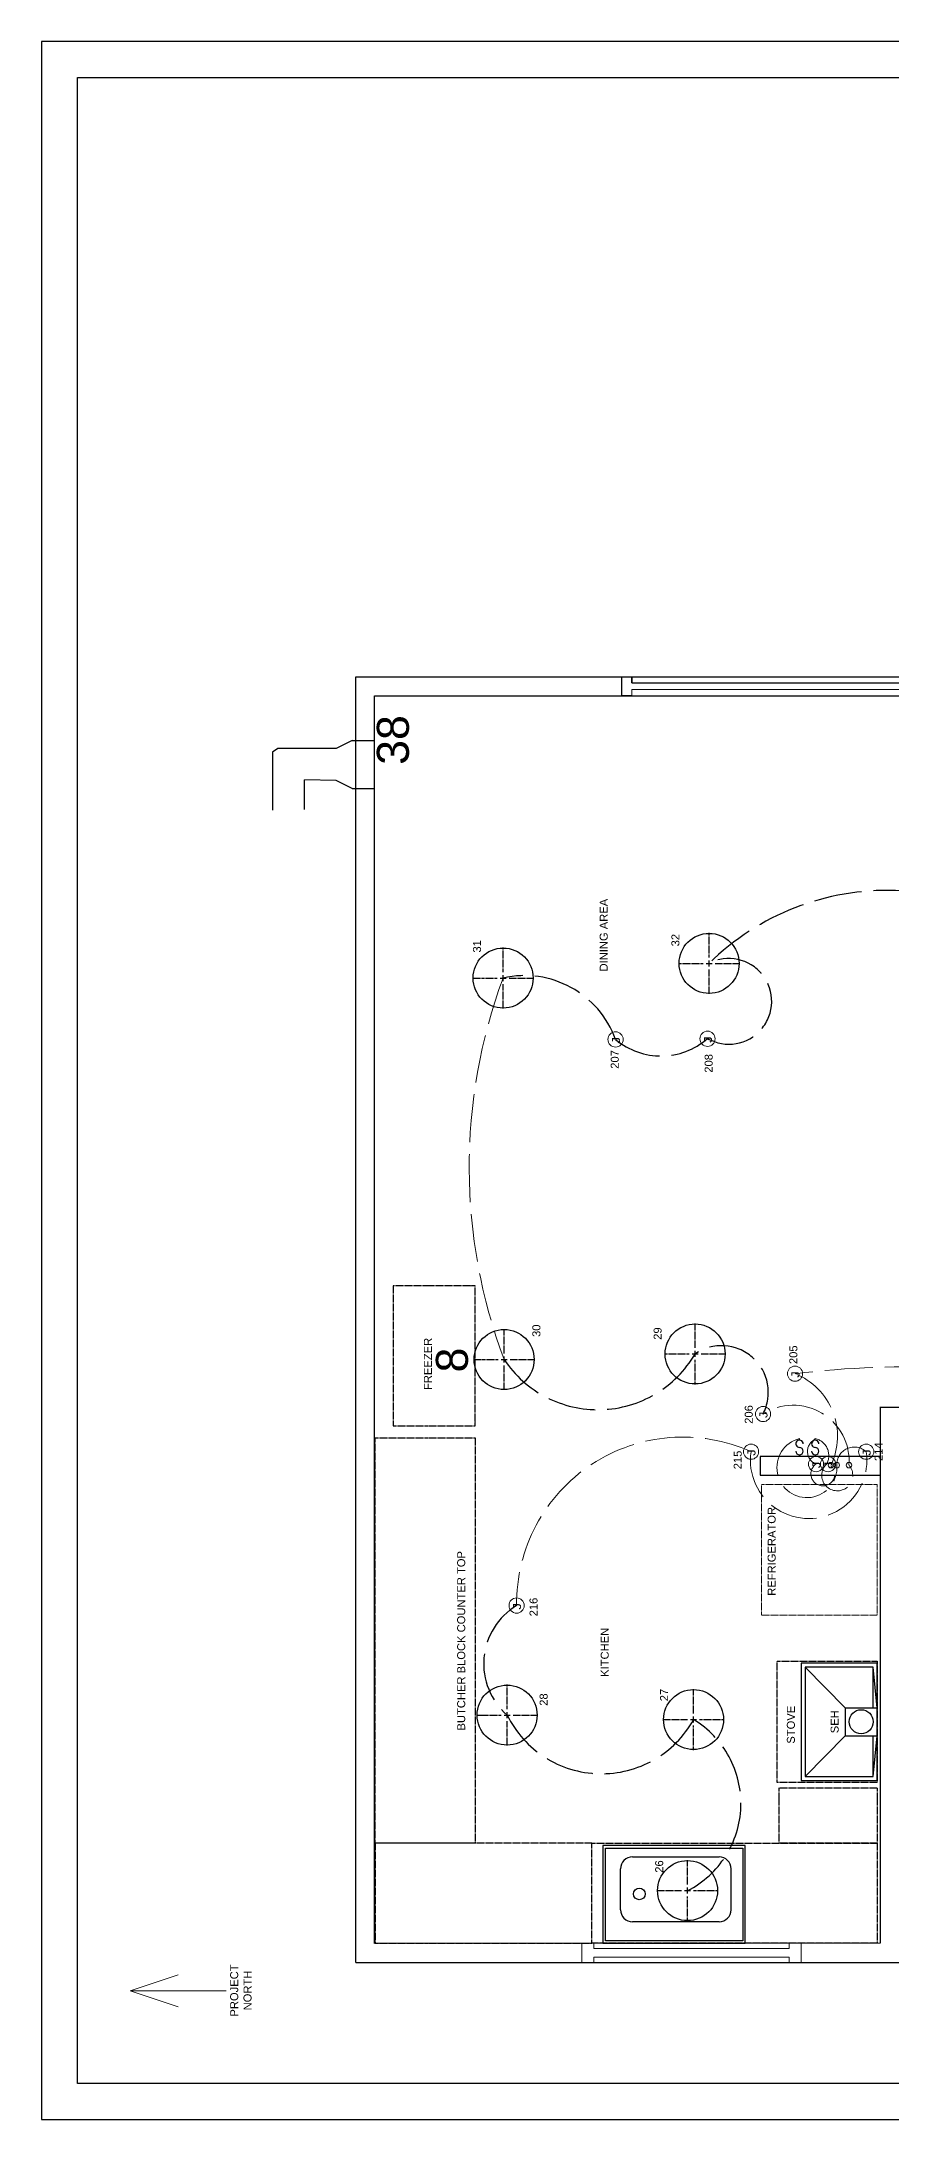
# Model space of a CAD drawing. Header units: inches. Extents: x 12 to 644, y -4 to 515.
# Drawn here: x 12 to 225, y -4 to 515 of the extents above; entities that cross this region are included whole.
import ezdxf

# ---------------------------------------------------------------- set-up
doc = ezdxf.new("R2010")
doc.units = ezdxf.units.IN
doc.header["$MEASUREMENT"] = 0
doc.linetypes.add('ACAD_ISO02W100', pattern=[15, 12, -3])
doc.linetypes.add('CENTER2', pattern=[1.125, 0.75, -0.125, 0.125, -0.125])
doc.layers.get('0').update_dxf_attribs({"color": 1, "lineweight": 9})
for name, color, linetype, lineweight in [('00-page-edge', 7, 'Continuous', 9), ('A201-Floorplan-2nd-floor', 7, 'Continuous', 9), ('A201-Text', 7, 'Continuous', 9), ('E301-Electrical-attic', 7, 'Continuous', 9)]:
    doc.layers.add(name, color=color, linetype=linetype, lineweight=lineweight)
doc.layers.get('0').off()
doc.styles.add('Reg', font='Courier New.ttf', dxfattribs={"height": 1})
doc.styles.get("Standard").update_dxf_attribs({"font": 'Arial.ttf', "height": 2})

# ---------------------------------------------------------------- blocks, each defined once
blk = doc.blocks.new('refrigerator')
at = {"layer": 'A201-Floorplan-2nd-floor', "linetype": 'CENTER2'}
blk.add_lwpolyline([(0, 0), (-32.625, 0), (-32.625, 28.925), (0, 28.925)], close=True, dxfattribs=at)
blk = doc.blocks.new('stove')
at = {"layer": 'A201-Floorplan-2nd-floor', "linetype": 'CENTER2', "lineweight": 30}
blk.add_lwpolyline([(-30.27, 25), (0, 25), (0, 0), (-30.27, 0)], close=True, dxfattribs=at)
blk = doc.blocks.new('L2-dining-room-window')
at = {"layer": 'A201-Floorplan-2nd-floor', "lineweight": 30}
for p, q in [((0, -2.5), (0, 0)), ((0, 0), (4.75, 0)), ((4.75, 0), (4.75, -2.5)), ((3.2, -2.5), (4.75, -2.5)), ((3.2, -2.5), (3.2, -92.5)), ((4.75, -2.5), (3.2, -2.5)), ((0, -92.5), (0, -95)), ((3.2, -92.5), (4.75, -92.5)), ((4.75, -92.5), (3.2, -92.5)), ((4.75, -95), (4.75, -92.5)), ((0, -95), (4.75, -95))]:
    blk.add_line(p, q, dxfattribs=at)
at = {"layer": 'A201-Floorplan-2nd-floor'}
blk.add_lwpolyline([(0, -92.5), (1.55, -92.5), (1.55, -2.5), (0, -2.5)], dxfattribs=at)
blk = doc.blocks.new('L2-furnace-register-38-and-duct')
at = {"layer": 'A201-Floorplan-2nd-floor', "lineweight": 30}
for p, q in [((9, 25.55), (-5.42, 25.55)), ((9.97, 24.2), (9, 25.55)), ((9.97, 9.59), (9.97, 24.2)), ((-5.27, 17.56), (2.09, 17.56)), ((1.97, 9.59), (2.09, 17.56)), ((0, 5.61), (1.97, 9.59)), ((0, 5.61), (0, 0)), ((11.95, 5.61), (9.97, 9.59)), ((11.95, 5.61), (11.95, 0))]:
    blk.add_line(p, q, dxfattribs=at)
blk = doc.blocks.new('L2-north-kitchen-butcher-block')
at = {"layer": 'A201-Floorplan-2nd-floor', "linetype": 'CENTER2', "lineweight": 30}
blk.add_lwpolyline([(0, -25), (-101.32, -25), (-101.32, 0), (0, 0)], close=True, dxfattribs=at)
blk = doc.blocks.new('L2-kitchen-NW-butcher-block')
at = {"layer": 'A201-Floorplan-2nd-floor', "linetype": 'CENTER2', "lineweight": 30}
blk.add_lwpolyline([(25, -54.19), (25, 0), (0, 0), (0, -54.19)], close=True, dxfattribs=at)
blk = doc.blocks.new('L2-kitchen-butcher-block-sink')
at = {"layer": 'A201-Floorplan-2nd-floor', "linetype": 'CENTER2', "lineweight": 30}
blk.add_lwpolyline([(0, 71.3625), (25, 71.3625), (25, 0), (0, 0)], close=True, dxfattribs=at)
blk = doc.blocks.new('L2-butcher-block-west-stove')
at = {"layer": 'A201-Floorplan-2nd-floor', "linetype": 'CENTER2', "lineweight": 30}
for p, q in [((13.69, 24.62), (0, 24.62)), ((0, 0), (0, 24.62)), ((13.69, 0), (13.69, 24.62)), ((13.69, 0), (0, 0))]:
    blk.add_line(p, q, dxfattribs=at)
blk = doc.blocks.new('smart-hood')
at = {"lineweight": 30}
for p, q in [((11.15625, 8), (11.15625, 0)), ((18.15625, 8), (11.15625, 8)), ((18.15625, 8), (18.15625, 0))]:
    blk.add_line(p, q, dxfattribs=at)
blk.add_lwpolyline([(0, 0), (29.3125, 0), (29.3125, 19), (0, 19)], close=True, dxfattribs=at)
blk.add_lwpolyline([(18.15625, 1), (28.3125, 1), (28.3125, 18), (1, 18), (1, 1), (11.15625, 1)], dxfattribs=at)
blk.add_circle((14.65625, 4), 3, dxfattribs=at)
blk = doc.blocks.new('L2-stove-exhaust-hood')
at = {"layer": 'A201-Floorplan-2nd-floor', "lineweight": 30}
for p, q in [((0, 8), (-10.15625, 18)), ((17.15625, 18), (7, 8)), ((-10.15625, 1), (0, 0)), ((7, 0), (17.15625, 1))]:
    blk.add_line(p, q, dxfattribs=at)
blk.add_blockref('smart-hood', (-11.15625, 0), dxfattribs=at)
blk = doc.blocks.new('L2-cabinet-holding-kitchen-sink')
at = {"layer": 'A201-Floorplan-2nd-floor', "lineweight": -3}
for points in [[(0, 0), (0, 35.56), (-24.42, 35.56), (-24.4, 0)], [(-23.77, 0.62), (-23.8, 34.94), (-0.63, 34.94), (-0.63, 0.62)]]:
    blk.add_lwpolyline(points, close=True, dxfattribs=at)
blk = doc.blocks.new('L2-kitchen-sink-and-drain')
at = {"layer": 'A201-Floorplan-2nd-floor', "lineweight": -3}
for p, q in [((-6.9375, -19.96875), (-6.9375, 1.71875)), ((-3.9375, 4.71875), (6.28125, 4.71875)), ((9.28125, 1.71875), (9.28125, -19.96875)), ((-3.9375, -22.96875), (6.28125, -22.96875))]:
    blk.add_line(p, q, dxfattribs=at)
blk.add_circle((0, 0), 1.45459, dxfattribs=at)
for centre, start, end in [((-3.9375, 1.71875), 90, 180), ((6.28125, 1.71875), 0, 90), ((-3.9375, -19.96875), 180, 270), ((6.28125, -19.96875), 270, 0)]:
    blk.add_arc(centre, 3, start, end, dxfattribs=at)
blk = doc.blocks.new('L3-attic-j-box-215')
at = {"layer": 'E301-Electrical-attic'}
blk.add_circle((0, 0), 1.9, dxfattribs=at)
at = {"layer": 'E301-Electrical-attic', "lineweight": 5, "style": 'Reg'}
blk.add_text('J', height=2, dxfattribs=at).set_placement((-1.25, -1.11))
blk = doc.blocks.new('*U372')
at = {"layer": 'E301-Electrical-attic', "color": 0, "linetype": 'CENTER2', "lineweight": -3, "transparency": 16777216}
for p, q in [((0, 1.5), (0, 7.62)), ((-7.62, 0), (-1.5, 0)), ((1.5, 0), (7.62, 0)), ((0, -7.62), (0, -1.5))]:
    blk.add_line(p, q, dxfattribs=at)
at = {"layer": 'E301-Electrical-attic', "color": 0, "linetype": 'Continuous', "lineweight": -3, "transparency": 16777216}
for p, q in [((-0.75, 0), (0.75, 0)), ((0, -0.75), (0, 0.75))]:
    blk.add_line(p, q, dxfattribs=at)
blk = doc.blocks.new('L2-led-26')
at = {"layer": 'E301-Electrical-attic', "lineweight": -3}
blk.add_circle((0, 0), 7.5, dxfattribs=at)
at = {"layer": 'E301-Electrical-attic', "linetype": 'CENTER2', "lineweight": -3, "rotation": 270}
blk.add_blockref('*U372', (0, 0), dxfattribs=at)
blk = doc.blocks.new('*U373')
at = {"layer": 'E301-Electrical-attic', "color": 0, "linetype": 'CENTER2', "lineweight": -3, "transparency": 16777216}
for p, q in [((0, 1.5), (0, 7.62)), ((-7.62, 0), (-1.5, 0)), ((1.5, 0), (7.62, 0)), ((0, -7.62), (0, -1.5))]:
    blk.add_line(p, q, dxfattribs=at)
at = {"layer": 'E301-Electrical-attic', "color": 0, "linetype": 'Continuous', "lineweight": -3, "transparency": 16777216}
for p, q in [((-0.75, 0), (0.75, 0)), ((0, -0.75), (0, 0.75))]:
    blk.add_line(p, q, dxfattribs=at)
blk = doc.blocks.new('L2-led-27')
at = {"layer": 'E301-Electrical-attic', "lineweight": -3}
blk.add_circle((0, 0), 7.5, dxfattribs=at)
at = {"layer": 'E301-Electrical-attic', "linetype": 'CENTER2', "lineweight": -3, "rotation": 270}
blk.add_blockref('*U373', (0, 0), dxfattribs=at)
blk = doc.blocks.new('*U375')
at = {"layer": 'E301-Electrical-attic', "color": 0, "linetype": 'CENTER2', "lineweight": -3, "transparency": 16777216}
for p, q in [((0, 1.5), (0, 7.62)), ((-7.62, 0), (-1.5, 0)), ((1.5, 0), (7.62, 0)), ((0, -7.62), (0, -1.5))]:
    blk.add_line(p, q, dxfattribs=at)
at = {"layer": 'E301-Electrical-attic', "color": 0, "linetype": 'Continuous', "lineweight": -3, "transparency": 16777216}
for p, q in [((-0.75, 0), (0.75, 0)), ((0, -0.75), (0, 0.75))]:
    blk.add_line(p, q, dxfattribs=at)
blk = doc.blocks.new('L2-led-28')
at = {"layer": 'E301-Electrical-attic', "lineweight": -3}
blk.add_circle((0, 0), 7.5, dxfattribs=at)
at = {"layer": 'E301-Electrical-attic', "linetype": 'CENTER2', "lineweight": -3, "rotation": 270}
blk.add_blockref('*U375', (0, 0), dxfattribs=at)
blk = doc.blocks.new('L2-44')
at = {"layer": 'E301-Electrical-attic'}
blk.add_circle((0, 0), 1.9, dxfattribs=at)
at = {"layer": 'E301-Electrical-attic', "lineweight": 5, "style": 'Reg'}
blk.add_text('J', height=2, dxfattribs=at).set_placement((-1.25, -1.11))
blk = doc.blocks.new('L2-46')
at = {"layer": 'E301-Electrical-attic', "lineweight": -3}
for p, q in [((0.41, 0), (0, 0)), ((4.08, 0), (4.49, 0))]:
    blk.add_line(p, q, dxfattribs=at)
for centre, start, end in [((1.32, 0), 90, 270), ((3.17, 0), 270, 180), ((1.34, 0), 270, 0)]:
    blk.add_arc(centre, 0.916, start, end, dxfattribs=at)
blk = doc.blocks.new('L2-43')
at = {"layer": 'E301-Electrical-attic'}
blk.add_circle((0, 0), 1.9, dxfattribs=at)
at = {"layer": 'E301-Electrical-attic', "lineweight": 5, "style": 'Reg'}
blk.add_text('J', height=2, dxfattribs=at).set_placement((-1.25, -1.11))
blk = doc.blocks.new('L2-45')
at = {"layer": 'E301-Electrical-attic', "lineweight": -3}
for p, q in [((0.41, 0), (0, 0)), ((4.08, 0), (4.49, 0))]:
    blk.add_line(p, q, dxfattribs=at)
for centre, start, end in [((1.32, 0), 90, 270), ((3.17, 0), 270, 180), ((1.34, 0), 270, 0)]:
    blk.add_arc(centre, 0.916, start, end, dxfattribs=at)
blk = doc.blocks.new('*U382')
at = {"layer": 'E301-Electrical-attic', "color": 0, "linetype": 'CENTER2', "lineweight": -3, "transparency": 16777216}
for p, q in [((0, 1.5), (0, 7.62)), ((-7.62, 0), (-1.5, 0)), ((1.5, 0), (7.62, 0)), ((0, -7.62), (0, -1.5))]:
    blk.add_line(p, q, dxfattribs=at)
at = {"layer": 'E301-Electrical-attic', "color": 0, "linetype": 'Continuous', "lineweight": -3, "transparency": 16777216}
for p, q in [((-0.75, 0), (0.75, 0)), ((0, -0.75), (0, 0.75))]:
    blk.add_line(p, q, dxfattribs=at)
blk = doc.blocks.new('L2-29')
at = {"layer": 'E301-Electrical-attic', "lineweight": -3}
blk.add_circle((0, 0), 7.5, dxfattribs=at)
at = {"layer": 'E301-Electrical-attic', "linetype": 'CENTER2', "lineweight": -3, "rotation": 270}
blk.add_blockref('*U382', (0, 0), dxfattribs=at)
blk = doc.blocks.new('*U384')
at = {"layer": 'E301-Electrical-attic', "color": 0, "linetype": 'CENTER2', "lineweight": -3, "transparency": 16777216}
for p, q in [((0, 1.5), (0, 7.62)), ((-7.62, 0), (-1.5, 0)), ((1.5, 0), (7.62, 0)), ((0, -7.62), (0, -1.5))]:
    blk.add_line(p, q, dxfattribs=at)
at = {"layer": 'E301-Electrical-attic', "color": 0, "linetype": 'Continuous', "lineweight": -3, "transparency": 16777216}
for p, q in [((-0.75, 0), (0.75, 0)), ((0, -0.75), (0, 0.75))]:
    blk.add_line(p, q, dxfattribs=at)
blk = doc.blocks.new('L2-30')
at = {"layer": 'E301-Electrical-attic', "lineweight": -3}
blk.add_circle((0, 0), 7.5, dxfattribs=at)
at = {"layer": 'E301-Electrical-attic', "linetype": 'CENTER2', "lineweight": -3, "rotation": 270}
blk.add_blockref('*U384', (0, 0), dxfattribs=at)
blk = doc.blocks.new('*U386')
at = {"layer": 'E301-Electrical-attic', "color": 0, "linetype": 'CENTER2', "lineweight": -3, "transparency": 16777216}
for p, q in [((0, 1.5), (0, 7.62)), ((-7.62, 0), (-1.5, 0)), ((1.5, 0), (7.62, 0)), ((0, -7.62), (0, -1.5))]:
    blk.add_line(p, q, dxfattribs=at)
at = {"layer": 'E301-Electrical-attic', "color": 0, "linetype": 'Continuous', "lineweight": -3, "transparency": 16777216}
for p, q in [((-0.75, 0), (0.75, 0)), ((0, -0.75), (0, 0.75))]:
    blk.add_line(p, q, dxfattribs=at)
blk = doc.blocks.new('L2-31')
at = {"layer": 'E301-Electrical-attic', "lineweight": -3}
blk.add_circle((0, 0), 7.5, dxfattribs=at)
at = {"layer": 'E301-Electrical-attic', "linetype": 'CENTER2', "lineweight": -3, "rotation": 270}
blk.add_blockref('*U386', (0, 0), dxfattribs=at)
blk = doc.blocks.new('*U388')
at = {"layer": 'E301-Electrical-attic', "color": 0, "linetype": 'CENTER2', "lineweight": -3, "transparency": 16777216}
for p, q in [((0, 1.5), (0, 7.62)), ((-7.62, 0), (-1.5, 0)), ((1.5, 0), (7.62, 0)), ((0, -7.62), (0, -1.5))]:
    blk.add_line(p, q, dxfattribs=at)
at = {"layer": 'E301-Electrical-attic', "color": 0, "linetype": 'Continuous', "lineweight": -3, "transparency": 16777216}
for p, q in [((-0.75, 0), (0.75, 0)), ((0, -0.75), (0, 0.75))]:
    blk.add_line(p, q, dxfattribs=at)
blk = doc.blocks.new('L2-32')
at = {"layer": 'E301-Electrical-attic', "lineweight": -3}
blk.add_circle((0, 0), 7.5, dxfattribs=at)
at = {"layer": 'E301-Electrical-attic', "linetype": 'CENTER2', "lineweight": -3, "rotation": 270}
blk.add_blockref('*U388', (0, 0), dxfattribs=at)
blk = doc.blocks.new('L3-j-box-206')
at = {"layer": 'E301-Electrical-attic'}
blk.add_circle((0, 0), 1.9, dxfattribs=at)
at = {"layer": 'E301-Electrical-attic', "lineweight": 5, "style": 'Reg'}
blk.add_text('J', height=2, dxfattribs=at).set_placement((-1.25, -1.11))
blk = doc.blocks.new('L3-j-box-207')
at = {"layer": 'E301-Electrical-attic'}
blk.add_circle((0, 0), 1.9, dxfattribs=at)
at = {"layer": 'E301-Electrical-attic', "lineweight": 5, "style": 'Reg'}
blk.add_text('J', height=2, dxfattribs=at).set_placement((-1.25, -1.11))
blk = doc.blocks.new('L2-kitchen-window')
at = {"layer": 'A201-Floorplan-2nd-floor'}
for p, q in [((-0.03, 54.87), (-4.83, 54.87)), ((-0.03, 54.88), (-0.03, 51.87)), ((-3.51, 51.87), (-4.83, 51.87)), ((-3.51, 51.87), (-3.51, 3)), ((-0.03, 51.87), (-1.31, 51.87)), ((-1.31, 51.87), (-1.31, 3)), ((-4.82, 3), (-3.51, 3)), ((0, 0), (-4.82, 0)), ((-1.31, 3), (0, 3)), ((0, 3), (0, 0))]:
    blk.add_line(p, q, dxfattribs=at)
at = {"layer": 'A201-Floorplan-2nd-floor', "lineweight": 30}
for p, q in [((-4.83, 54.87), (-4.83, 51.87)), ((-4.82, 3), (-4.82, 0))]:
    blk.add_line(p, q, dxfattribs=at)
blk = doc.blocks.new('attic-j-box-205')
at = {"layer": 'E301-Electrical-attic'}
blk.add_circle((0, 0), 1.9, dxfattribs=at)
at = {"layer": 'E301-Electrical-attic', "lineweight": 5, "style": 'Reg'}
blk.add_text('J', height=2, dxfattribs=at).set_placement((-1.25, -1.11))
blk = doc.blocks.new('attic-j-box-206')
at = {"layer": 'E301-Electrical-attic'}
blk.add_circle((0, 0), 1.9, dxfattribs=at)
at = {"layer": 'E301-Electrical-attic', "lineweight": 5, "style": 'Reg'}
blk.add_text('J', height=2, dxfattribs=at).set_placement((-1.25, -1.11))
blk = doc.blocks.new('attic-j-box-213')
at = {"layer": 'E301-Electrical-attic'}
blk.add_circle((0, 0), 1.9, dxfattribs=at)
at = {"layer": 'E301-Electrical-attic', "lineweight": 5, "style": 'Reg'}
blk.add_text('J', height=2, dxfattribs=at).set_placement((-1.25, -1.11))
blk = doc.blocks.new('attic-j-box-214')
at = {"layer": 'E301-Electrical-attic'}
blk.add_circle((0, 0), 1.9, dxfattribs=at)
at = {"layer": 'E301-Electrical-attic', "lineweight": 5, "style": 'Reg'}
blk.add_text('J', height=2, dxfattribs=at).set_placement((-1.25, -1.11))
blk = doc.blocks.new('north-arrow')
at = {"layer": '00-page-edge', "lineweight": 5}
for points in [[(-3.99, -12), (0, 0), (4, -12)], [(0, 0), (0, -12), (0, -24)]]:
    blk.add_lwpolyline(points, dxfattribs=at)

msp = doc.modelspace()

# ---------------------------------------------------------------- linework, layer by layer
at = {"layer": '00-page-edge', "lineweight": -3}
for points in [[(12.1, -4.04), (619.4, -4.04), (619.4, 515.31), (12.1, 515.31)], [(565.4, 4.96), (21.1, 4.96), (21.1, 506.31), (565.4, 506.31)]]:
    msp.add_lwpolyline(points, close=True, dxfattribs=at)
at = {"layer": 'A201-Floorplan-2nd-floor', "lineweight": -3}
for p, q in [((90.69, 356.57), (532.5, 356.57)), ((90.69, 35.17), (90.69, 356.57)), ((221.79, 161.66), (191.79, 161.66)), ((191.79, 161.66), (191.79, 157.03)), ((191.79, 157.03), (221.79, 157.03)), ((90.69, 35.17), (532.5, 35.27))]:
    msp.add_line(p, q, dxfattribs=at)
at = {"layer": 'A201-Floorplan-2nd-floor', "lineweight": 5}
msp.add_line((120.54, 204.35), (119.41, 204.35), dxfattribs=at)
at = {"layer": 'A201-Floorplan-2nd-floor', "lineweight": -3}
msp.add_lwpolyline([(221.79, 173.94), (221.79, 40.03), (95.41, 39.94), (95.41, 351.82), (390.6, 351.82), (390.6, 242.75), (453.45, 242.75), (453.45, 218.25), (439.9, 218.25), (439.9, 152.5), (404.56, 152.5), (404.56, 173.94), (221.78, 173.94)], dxfattribs=at)
at = {"layer": 'A201-Floorplan-2nd-floor', "linetype": 'CENTER2', "lineweight": -3}
msp.add_lwpolyline([(120.54, 204.35), (100.04, 204.35), (100.04, 169.35), (120.54, 169.35)], close=True, dxfattribs=at)
at = {"layer": 'A201-Text', "lineweight": 5}
msp.add_line((120.54, 169.35), (120.54, 170.47), dxfattribs=at)
at = {"layer": 'E301-Electrical-attic', "lineweight": 5}
for centre in [(209.54, 159.49), (210.98, 159.49), (214.04, 159.49)]:
    msp.add_circle(centre, 0.69, dxfattribs=at)
at = {"layer": 'E301-Electrical-attic', "linetype": 'ACAD_ISO02W100', "lineweight": -3}
for centre, radius, start, end in [((223.63, 239.61), 63.55, 41.7589, 134.5372), ((184, 275.42), 10.7, 240.0739, 117.5415), ((132.9, 257.63), 24.22, 19.974, 102.7927), ((167.02, 279.4), 17.64, 229.9377, 311.3078), ((151.23, 201.52), 28.17, 213.6786, 329.6203), ((182.18, 177.67), 11.68, 332.4754, 124.6774), ((139.65, 109.85), 16.97, 120.9985, 229.0846), ((152.15, 108.69), 26.33, 206.285, 330.9506), ((162.55, 74.94), 24.46, 297.0306, 58.9503)]:
    msp.add_arc(centre, radius, start, end, dxfattribs=at)
at = {"layer": 'E301-Electrical-attic', "linetype": 'ACAD_ISO02W100', "lineweight": 5}
for centre, radius, start, end in [((255.3, 233.91), 136.25, 159.6703, 200.6302), ((228.45, -46.11), 230.17, 77.1762, 96.9655), ((194.33, 166.71), 16.83, 334.6052, 68.3637), ((200.08, 160.49), 13.99, 355.9038, 122.6307), ((172.5, 124.93), 41.59, 65.8084, 180.7222), ((203.94, 160.71), 14.56, 171.5077, 8.4923), ((203.51, 158.88), 7.5, 104.2272, 4.6667), ((207.06, 162.92), 3.4, 115.328, 248.1198), ((204.61, 161.9), 4.37, 330.7517, 76.8243), ((215.37, 159.64), 4.39, 47.2193, 181.8761), ((207.5, 157.31), 2.99, 124.8744, 46.8471), ((211.1, 156.96), 3.88, 133.7673, 40.7059)]:
    msp.add_arc(centre, radius, start, end, dxfattribs=at)

# ---------------------------------------------------------------- block references
at = {"lineweight": -3, "rotation": 89.99999999999999}
for name, p in [('L2-dining-room-window', (157.24, 351.82)), ('L2-north-kitchen-butcher-block', (95.54, 166.35)), ('refrigerator', (221.09, 154.65)), ('stove', (221.09, 110.48)), ('L2-stove-exhaust-hood', (221.09, 91.87)), ('L2-butcher-block-west-stove', (221.09, 65.03)), ('L2-kitchen-sink-and-drain', (161.6, 52.32))]:
    msp.add_blockref(name, p, dxfattribs=at)
at = {"lineweight": 5, "rotation": 89.99999999999999}
for name, p in [('attic-j-box-205', (200.54, 182.36)), ('attic-j-box-206', (192.54, 172.28)), ('attic-j-box-214', (189.54, 162.86)), ('L2-45', (201.66, 161.66)), ('attic-j-box-213', (218.35, 162.86)), ('L2-cabinet-holding-kitchen-sink', (188.07, 64.4)), ('L2-kitchen-window', (202.11, 40.01))]:
    msp.add_blockref(name, p, dxfattribs=at)
at = {"layer": '00-page-edge', "lineweight": 5, "rotation": 89.99999999999999}
msp.add_blockref('north-arrow', (34.24, 28.12), dxfattribs=at)
at = {"layer": 'A201-Floorplan-2nd-floor', "lineweight": -3, "rotation": 89.99999999999999}
for name, p in [('L2-furnace-register-38-and-duct', (95.41, 328.66)), ('L2-kitchen-NW-butcher-block', (95.54, 40.03)), ('L2-kitchen-butcher-block-sink', (221.09, 40.03))]:
    msp.add_blockref(name, p, dxfattribs=at)
at = {"layer": 'E301-Electrical-attic', "lineweight": 5, "rotation": 89.99999999999999}
for name, p in [('L2-32', (179.05, 284.91)), ('L2-31', (127.54, 281.25)), ('L2-30', (127.79, 185.9)), ('L2-29', (175.54, 187.28)), ('L2-44', (205.79, 159.76)), ('L2-46', (205.6, 161.66)), ('L2-43', (208.79, 159.76)), ('L3-attic-j-box-215', (130.91, 124.4)), ('L2-led-28', (128.54, 97.03)), ('L2-led-27', (175.16, 95.9)), ('L2-led-26', (173.66, 53.15))]:
    msp.add_blockref(name, p, dxfattribs=at)
at = {"layer": 'E301-Electrical-attic', "linetype": 'ACAD_ISO02W100', "lineweight": 5, "rotation": 89.99999999999999}
for name, p in [('L3-j-box-206', (155.66, 265.9)), ('L3-j-box-207', (178.66, 266.07))]:
    msp.add_blockref(name, p, dxfattribs=at)

# ---------------------------------------------------------------- texts
at = {"layer": '00-page-edge', "lineweight": 5, "insert": (61.96, 28.19), "char_height": 2, "width": 33.7721, "attachment_point": 5, "rotation": 90}
msp.add_mtext('PROJECT\\PNORTH', dxfattribs=at)
at = {"layer": 'A201-Floorplan-2nd-floor', "lineweight": -3, "insert": (95.96, 334.53), "char_height": 8, "attachment_point": 1, "rotation": 90}
msp.add_mtext('38', dxfattribs=at)
at = {"layer": 'A201-Text', "lineweight": 5}
for s, p in [('DINING AREA', (153.69, 282.89)), ('FREEZER', (109.72, 178.28)), ('REFRIGERATOR', (195.69, 126.85)), ('BUTCHER BLOCK COUNTER TOP', (118.05, 93.17)), ('KITCHEN', (153.94, 106.59)), ('STOVE', (200.5, 89.88)), ('SEH', (211.44, 92.49))]:
    msp.add_text(s, height=2, rotation=90, dxfattribs=at).set_placement(p)
at = {"layer": 'A201-Text', "lineweight": -3, "insert": (110.72, 182.66), "char_height": 8, "attachment_point": 1, "rotation": 90}
msp.add_mtext('8', dxfattribs=at)
at = {"layer": 'E301-Electrical-attic', "lineweight": 5}
for s, p in [('32', (171.62, 289.16)), ('31', (122, 287.62)), ('207', (156.45, 258.57)), ('208', (179.93, 257.59)), ('30', (136.85, 191.54)), ('29', (167.17, 190.83)), ('205', (201.11, 184.76)), ('206', (189.96, 169.83)), ('215', (187.2, 158.46)), ('214', (222.45, 160.52)), ('216', (136.14, 121.71)), ('28', (138.66, 99.35)), ('27', (168.79, 100.48)), ('26', (167.57, 57.62))]:
    msp.add_text(s, height=2, rotation=90, dxfattribs=at).set_placement(p)

doc.saveas('drawing.dxf')
